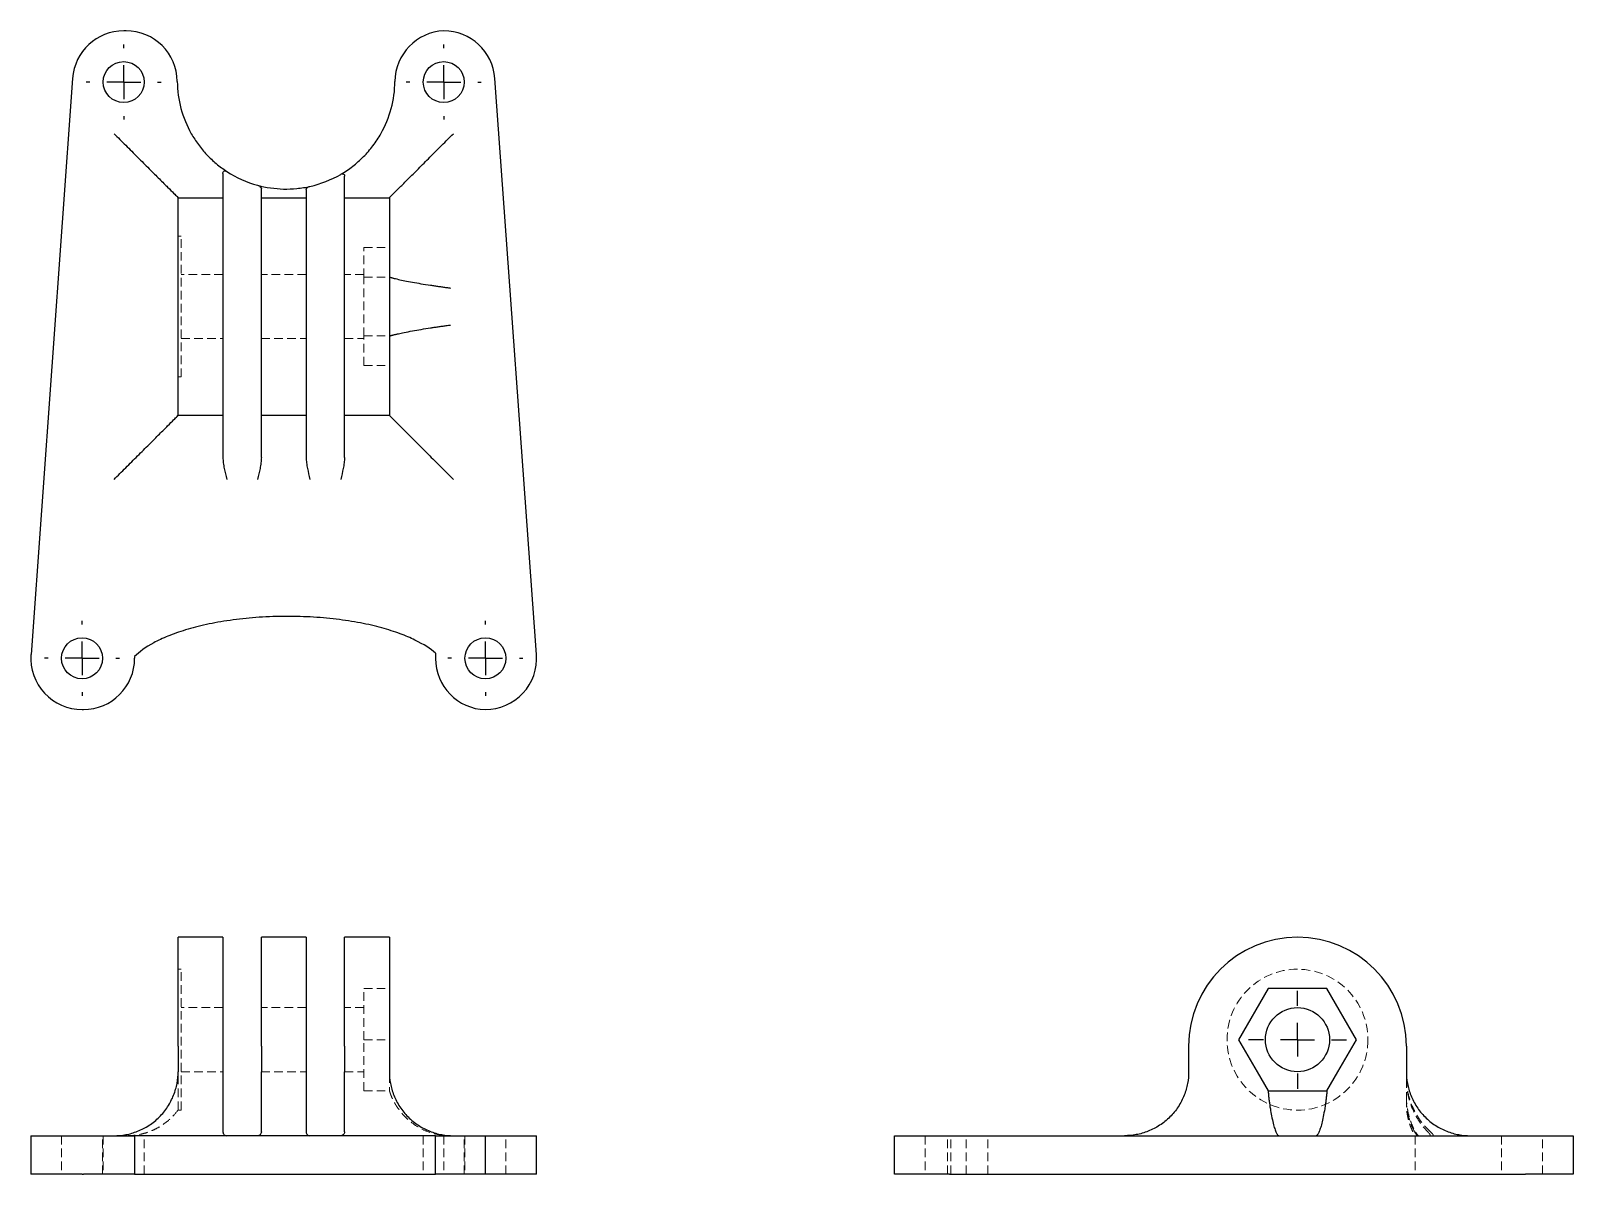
# Model space of a CAD drawing. Header units: millimetres. Extents: x 46 to 273, y 40 to 208.
import ezdxf

# ---------------------------------------------------------------- set-up
doc = ezdxf.new("R2010")
doc.units = ezdxf.units.MM
doc.linetypes.add('HIDDEN', pattern=[1.905, 1.27, -0.635])
doc.layers.add('10', color=7, linetype='Continuous')

# ---------------------------------------------------------------- blocks, each defined once
blk = doc.blocks.new('SW_CENTERMARKSYMBOL_0')
at = {"layer": '10', "color": 0}
for p, q in [((0, 5), (0, 5.52)), ((0, 0), (0, 2.5)), ((-5, 0), (-5.52, 0)), ((0, 0), (-2.5, 0)), ((0, 0), (0, -2.5)), ((0, 0), (2.5, 0)), ((5, 0), (5.52, 0)), ((0, -5), (0, -5.52))]:
    blk.add_line(p, q, dxfattribs=at)
blk = doc.blocks.new('SW_CENTERMARKSYMBOL_1')
at = {"layer": '10', "color": 0}
for p, q in [((0, 5), (0, 5.52)), ((0, 0), (0, 2.5)), ((-5, 0), (-5.52, 0)), ((0, 0), (-2.5, 0)), ((0, 0), (0, -2.5)), ((0, 0), (2.5, 0)), ((5, 0), (5.52, 0)), ((0, -5), (0, -5.52))]:
    blk.add_line(p, q, dxfattribs=at)
blk = doc.blocks.new('SW_CENTERMARKSYMBOL_2')
at = {"layer": '10', "color": 0}
for p, q in [((0, 5), (0, 5.52)), ((0, 0), (0, 2.5)), ((-5, 0), (-5.52, 0)), ((0, 0), (-2.5, 0)), ((0, 0), (0, -2.5)), ((0, 0), (2.5, 0)), ((5, 0), (5.52, 0)), ((0, -5), (0, -5.52))]:
    blk.add_line(p, q, dxfattribs=at)
blk = doc.blocks.new('SW_CENTERMARKSYMBOL_3')
at = {"layer": '10', "color": 0}
for p, q in [((0, 5), (0, 5.52)), ((0, 0), (0, 2.5)), ((-5, 0), (-5.52, 0)), ((0, 0), (-2.5, 0)), ((0, 0), (0, -2.5)), ((0, 0), (2.5, 0)), ((5, 0), (5.52, 0)), ((0, -5), (0, -5.52))]:
    blk.add_line(p, q, dxfattribs=at)
blk = doc.blocks.new('SW_CENTERMARKSYMBOL_4')
at = {"layer": '10', "color": 0}
for p, q in [((0, 5), (0, 7.22)), ((0, 0), (0, 2.5)), ((-5, 0), (-7.22, 0)), ((0, 0), (-2.5, 0)), ((0, 0), (0, -2.5)), ((0, 0), (2.5, 0)), ((5, 0), (7.22, 0)), ((0, -5), (0, -7.22))]:
    blk.add_line(p, q, dxfattribs=at)

msp = doc.modelspace()

# ---------------------------------------------------------------- linework, layer by layer
at = {"color": 7, "linetype": 'Continuous', "lineweight": 25}
for p, q in [((59.77, 208), (59.42, 208)), ((51.89, 201), (45.76, 116.09)), ((120.24, 116.09), (114.11, 201)), ((67.43, 151.34), (67.43, 183.42)), ((67.43, 183.42), (74.04, 183.42)), ((74.04, 183.42), (74.04, 151.34)), ((79.7, 183.42), (86.3, 183.42)), ((79.7, 151.34), (79.7, 183.42)), ((86.3, 183.42), (86.3, 151.34)), ((91.96, 183.42), (98.57, 183.42)), ((91.96, 151.34), (91.96, 183.42)), ((98.57, 183.42), (98.57, 151.34)), ((74.04, 151.34), (67.43, 151.34)), ((74.04, 151.34), (74.04, 145.13)), ((86.3, 151.34), (79.7, 151.34)), ((79.7, 145.13), (79.7, 151.34)), ((86.3, 151.34), (86.3, 145.13)), ((98.57, 151.34), (91.96, 151.34)), ((91.96, 145.13), (91.96, 151.34)), ((105.36, 116.3), (105.36, 115.54)), ((61.03, 115.83), (61.03, 115.55)), ((53.28, 108), (53.48, 108)), ((74.04, 74.45), (67.43, 74.45)), ((67.43, 58.42), (67.43, 74.45)), ((74.04, 74.45), (74.04, 58.42)), ((86.3, 74.45), (79.7, 74.45)), ((79.7, 58.42), (79.7, 74.45)), ((86.3, 74.45), (86.3, 58.42)), ((98.57, 74.45), (91.96, 74.45)), ((91.96, 58.42), (91.96, 74.45)), ((98.57, 74.45), (98.57, 58.42)), ((228.04, 66.88), (223.7, 59.36)), ((236.72, 66.88), (228.04, 66.88)), ((241.06, 59.36), (236.72, 66.88)), ((223.7, 59.36), (226.42, 54.64)), ((238.34, 54.64), (241.06, 59.36)), ((67.43, 58.42), (67.43, 54.64)), ((74.04, 58.42), (74.04, 54.64)), ((79.7, 58.42), (79.7, 54.64)), ((86.3, 58.42), (86.3, 54.64)), ((91.96, 58.42), (91.96, 54.64)), ((98.57, 58.42), (98.57, 54.64)), ((216.34, 58.42), (216.34, 54.64)), ((248.42, 58.42), (248.42, 54.64)), ((74.04, 54.64), (74.04, 45.77)), ((79.7, 45.77), (79.7, 54.64)), ((86.3, 54.64), (86.3, 45.77)), ((91.96, 45.77), (91.96, 54.64)), ((226.42, 54.64), (228.04, 51.84)), ((236.72, 51.84), (238.34, 54.64)), ((228.04, 51.84), (236.72, 51.84)), ((45.74, 45.21), (45.74, 39.55)), ((45.74, 45.21), (53.28, 45.21)), ((53.28, 45.21), (53.48, 45.21)), ((53.48, 45.21), (61.03, 45.21)), ((61.03, 45.21), (61.03, 39.55)), ((105.36, 39.55), (105.36, 45.21)), ((105.36, 45.21), (112.72, 45.21)), ((112.72, 39.55), (112.72, 45.21)), ((112.72, 45.21), (120.26, 45.21)), ((120.26, 39.55), (120.26, 45.21)), ((173, 39.55), (173, 45.21)), ((173, 45.21), (181.09, 45.21)), ((181.09, 45.21), (266, 45.21)), ((266, 45.21), (273, 45.21)), ((273, 45.21), (273, 39.55)), ((53.28, 39.55), (45.74, 39.55)), ((53.28, 39.55), (53.48, 39.55)), ((61.03, 39.55), (53.48, 39.55)), ((112.72, 39.55), (105.36, 39.55)), ((120.26, 39.55), (112.72, 39.55)), ((181.09, 39.55), (173, 39.55)), ((181.09, 39.55), (266, 39.55)), ((273, 39.55), (266, 39.55))]:
    msp.add_line(p, q, dxfattribs=at)
at = {"color": 7, "linetype": 'HIDDEN', "lineweight": 18}
for p, q in [((67.91, 177.76), (67.43, 177.76)), ((67.91, 157), (67.91, 177.76)), ((94.79, 171.72), (94.79, 176.06)), ((94.79, 176.06), (98.57, 176.06)), ((74.04, 172.1), (67.91, 172.1)), ((86.3, 172.1), (79.7, 172.1)), ((94.79, 172.1), (91.96, 172.1)), ((94.79, 163.04), (94.79, 171.72)), ((94.79, 171.72), (98.57, 171.72)), ((67.91, 162.67), (74.04, 162.67)), ((79.7, 162.67), (86.3, 162.67)), ((91.96, 162.67), (94.79, 162.67)), ((94.79, 163.04), (98.57, 163.04)), ((94.79, 158.7), (94.79, 163.04)), ((67.43, 157), (67.91, 157)), ((94.79, 158.7), (98.57, 158.7)), ((67.91, 69.74), (67.43, 69.74)), ((67.91, 48.98), (67.91, 69.74)), ((94.79, 59.36), (94.79, 66.88)), ((94.79, 66.88), (98.57, 66.88)), ((74.04, 64.08), (67.91, 64.08)), ((86.3, 64.08), (79.7, 64.08)), ((94.79, 64.08), (91.96, 64.08)), ((94.79, 51.84), (94.79, 59.36)), ((94.79, 59.36), (98.57, 59.36)), ((67.91, 54.64), (74.04, 54.64)), ((79.7, 54.64), (86.3, 54.64)), ((91.96, 54.64), (94.79, 54.64)), ((98.57, 54.25), (98.57, 51.84)), ((98.6, 54.07), (98.58, 54.22)), ((248.42, 53.52), (248.42, 50.76)), ((94.79, 51.84), (98.57, 51.84)), ((248.42, 50.76), (248.42, 50.72)), ((67.43, 48.98), (67.91, 48.98)), ((50.26, 45.21), (50.26, 39.55)), ((56.3, 39.55), (56.3, 45.21)), ((56.4, 45.21), (56.4, 39.55)), ((62.43, 39.55), (62.43, 45.21)), ((103.57, 45.21), (103.57, 39.55)), ((106.58, 45.21), (106.58, 39.55)), ((109.6, 39.55), (109.6, 45.21)), ((109.7, 45.21), (109.7, 39.55)), ((115.74, 39.55), (115.74, 45.21)), ((177.53, 45.21), (177.53, 39.55)), ((180.83, 39.55), (180.83, 45.21)), ((181.3, 39.55), (181.3, 45.21)), ((183.57, 39.55), (183.57, 45.21)), ((186.73, 39.55), (186.73, 45.21)), ((206.91, 45.21), (251.86, 45.21)), ((250.09, 45.21), (206.91, 45.21)), ((249.7, 45.21), (249.7, 39.55)), ((257.09, 45.24), (256.94, 45.26)), ((257.08, 45.24), (256.97, 45.26)), ((262.43, 45.21), (262.43, 39.55)), ((268.47, 39.55), (268.47, 45.21))]:
    msp.add_line(p, q, dxfattribs=at)
at = {"color": 7, "linetype": 'Continuous', "lineweight": 25}
for centre, radius in [((59.42, 200.45), 3.02), ((106.58, 200.45), 3.02), ((53.28, 115.55), 3.02), ((112.72, 115.55), 3.02), ((232.38, 59.36), 4.72)]:
    msp.add_circle(centre, radius, dxfattribs=at)
at = {"color": 7, "linetype": 'HIDDEN', "lineweight": 18}
msp.add_circle((232.38, 59.36), 10.38, dxfattribs=at)
at = {"color": 7, "linetype": 'Continuous', "lineweight": 25}
for centre, radius, start, end in [((59.42, 200.45), 7.55, 90, 175.8691), ((59.77, 200.45), 7.55, 0.6808, 90), ((106.93, 200.46), 7.55, 92.6401, 179.3386), ((106.58, 200.45), 7.55, 4.1309, 90), ((83.35, 200.73), 16.04, 180.6808, 209.4248), ((83.35, 200.73), 16.04, 330.5752, 359.3386), ((83.35, 200.73), 16.04, 236.9546, 254.7548), ((83.35, 200.73), 16.04, 282.6739, 300.1162), ((53.28, 115.55), 7.55, 175.8691, 270), ((112.72, 115.55), 7.55, 270, 4.1309), ((53.48, 115.55), 7.55, 270, 0), ((112.91, 115.54), 7.55, 180, 268.5184), ((232.38, 58.42), 16.04, 0, 180)]:
    msp.add_arc(centre, radius, start, end, dxfattribs=at)
for points, knots in [([(58, 192.85), (58.56, 192.3), (59.13, 191.72), (60.3, 190.55), (60.89, 189.96), (62.05, 188.8), (62.62, 188.23), (63.7, 187.15), (64.21, 186.64), (65.13, 185.72), (65.54, 185.31), (66.25, 184.61), (66.54, 184.31), (67, 183.85), (67.17, 183.69), (67.38, 183.47), (67.43, 183.42), (67.43, 183.42)], [0, 0, 0, 0, 0.125, 0.125, 0.25, 0.25, 0.375, 0.375, 0.5, 0.5, 0.625, 0.625, 0.75, 0.75, 0.875, 0.875, 1, 1, 1, 1]), ([(69.38, 192.85), (69.7, 192.29), (70.04, 191.75), (70.8, 190.72), (71.22, 190.22), (72.1, 189.29), (72.56, 188.85), (73.55, 188.02), (74.06, 187.64), (74.6, 187.29)], [0, 0, 0, 0, 0.25, 0.25, 0.5, 0.5, 0.75, 0.75, 1, 1, 1, 1]), ([(91.4, 186.86), (92.01, 187.22), (92.6, 187.61), (93.73, 188.48), (94.26, 188.96), (95.26, 189.97), (95.72, 190.51), (96.58, 191.64), (96.97, 192.23), (97.32, 192.85)], [0, 0, 0, 0, 0.25, 0.25, 0.5, 0.5, 0.75, 0.75, 1, 1, 1, 1]), ([(98.57, 183.42), (98.57, 183.42), (98.62, 183.47), (98.83, 183.69), (99, 183.85), (99.46, 184.31), (99.75, 184.61), (100.46, 185.31), (100.87, 185.72), (101.79, 186.64), (102.3, 187.15), (103.38, 188.23), (103.95, 188.8), (105.11, 189.96), (105.7, 190.55), (106.87, 191.72), (107.44, 192.3), (108, 192.85)], [0, 0, 0, 0, 0.125, 0.125, 0.25, 0.25, 0.375, 0.375, 0.5, 0.5, 0.625, 0.625, 0.75, 0.75, 0.875, 0.875, 1, 1, 1, 1]), ([(74.04, 186.98), (74.04, 187.05), (74.05, 187.11), (74.09, 187.23), (74.12, 187.28), (74.22, 187.37), (74.29, 187.39), (74.45, 187.37), (74.53, 187.34), (74.6, 187.29)], [0, 0, 0, 0, 0.25, 0.25, 0.5, 0.5, 0.75, 0.75, 1, 1, 1, 1]), ([(74.04, 186.98), (74.04, 186.42), (74.04, 185.92), (74.04, 185.26), (74.04, 185.06), (74.04, 184.68), (74.04, 184.51), (74.04, 184.05), (74.04, 183.82), (74.04, 183.58), (74.04, 183.52), (74.04, 183.44), (74.04, 183.42), (74.04, 183.42)], [0, 0, 0, 0, 0.25, 0.25, 0.375, 0.375, 0.5, 0.5, 0.75, 0.75, 0.875, 0.875, 1, 1, 1, 1]), ([(91.4, 186.86), (91.47, 186.9), (91.55, 186.93), (91.7, 186.95), (91.77, 186.93), (91.88, 186.86), (91.91, 186.82), (91.95, 186.71), (91.96, 186.65), (91.96, 186.59)], [0, 0, 0, 0, 0.25, 0.25, 0.5, 0.5, 0.75, 0.75, 1, 1, 1, 1]), ([(91.96, 183.42), (91.96, 183.42), (91.96, 183.49), (91.96, 183.7), (91.96, 183.79), (91.96, 183.99), (91.96, 184.11), (91.96, 184.52), (91.96, 184.85), (91.96, 185.43), (91.96, 185.64), (91.96, 186.1), (91.96, 186.34), (91.96, 186.59)], [0, 0, 0, 0, 0.25, 0.25, 0.375, 0.375, 0.5, 0.5, 0.75, 0.75, 0.875, 0.875, 1, 1, 1, 1]), ([(79.13, 185.26), (79.3, 185.21), (79.44, 185.13), (79.64, 184.95), (79.7, 184.86), (79.7, 184.77)], [0, 0, 0, 0, 0.5, 0.5, 1, 1, 1, 1]), ([(79.13, 185.26), (80.4, 184.92), (81.68, 184.73), (83.64, 184.68), (84.29, 184.71), (85.59, 184.84), (86.23, 184.94), (86.87, 185.09)], [0, 0, 0, 0, 0.5, 0.5, 0.75, 0.75, 1, 1, 1, 1]), ([(79.7, 183.42), (79.7, 183.42), (79.7, 183.45), (79.7, 183.56), (79.7, 183.64), (79.7, 183.86), (79.7, 184), (79.7, 184.34), (79.7, 184.54), (79.7, 184.77)], [0, 0, 0, 0, 0.25, 0.25, 0.5, 0.5, 0.75, 0.75, 1, 1, 1, 1]), ([(86.3, 184.64), (86.3, 184.68), (86.32, 184.72), (86.37, 184.81), (86.41, 184.85), (86.56, 184.97), (86.7, 185.05), (86.87, 185.09)], [0, 0, 0, 0, 0.25, 0.25, 0.5, 0.5, 1, 1, 1, 1]), ([(86.3, 184.64), (86.3, 184.43), (86.3, 184.25), (86.3, 183.95), (86.3, 183.82), (86.3, 183.62), (86.3, 183.54), (86.3, 183.44), (86.3, 183.42), (86.3, 183.42)], [0, 0, 0, 0, 0.25, 0.25, 0.5, 0.5, 0.75, 0.75, 1, 1, 1, 1]), ([(98.57, 171.72), (98.6, 171.71), (98.65, 171.7), (98.76, 171.67), (98.87, 171.64), (98.99, 171.61), (99.18, 171.56), (99.46, 171.49), (100, 171.36), (100.82, 171.18), (101.95, 170.97), (103.22, 170.74), (104.33, 170.57), (105.2, 170.44), (105.8, 170.35), (106.39, 170.27), (106.99, 170.19), (107.38, 170.13), (107.57, 170.11)], [0, 0, 0, 0, 0.024015, 0.048512, 0.073497, 0.098974, 0.12495, 0.18199, 0.249664, 0.373632, 0.499204, 0.621903, 0.748726, 0.800041, 0.850982, 0.901387, 0.951106, 1, 1, 1, 1]), ([(98.57, 163.04), (98.6, 163.05), (98.66, 163.07), (98.76, 163.1), (98.87, 163.13), (99, 163.16), (99.15, 163.2), (99.31, 163.24), (99.49, 163.28), (99.68, 163.33), (100.07, 163.42), (100.78, 163.57), (101.9, 163.79), (103.23, 164.02), (104.32, 164.2), (105.17, 164.32), (105.74, 164.41), (106.34, 164.49), (106.95, 164.58), (107.36, 164.63), (107.57, 164.66)], [0, 0, 0, 0, 0.024059, 0.049038, 0.074936, 0.101755, 0.129496, 0.158158, 0.187743, 0.218252, 0.249684, 0.35923, 0.499203, 0.623962, 0.748721, 0.796604, 0.845673, 0.895928, 0.94737, 1, 1, 1, 1]), ([(58, 141.91), (58.56, 142.47), (59.13, 143.04), (60.3, 144.21), (60.89, 144.8), (62.05, 145.96), (62.62, 146.53), (63.7, 147.61), (64.21, 148.12), (65.13, 149.04), (65.54, 149.45), (66.25, 150.16), (66.54, 150.45), (67, 150.91), (67.17, 151.08), (67.38, 151.3), (67.43, 151.34), (67.43, 151.34)], [0, 0, 0, 0, 0.125, 0.125, 0.25, 0.25, 0.375, 0.375, 0.5, 0.5, 0.625, 0.625, 0.75, 0.75, 0.875, 0.875, 1, 1, 1, 1]), ([(98.57, 151.34), (98.57, 151.34), (98.62, 151.3), (98.83, 151.08), (99, 150.91), (99.46, 150.45), (99.75, 150.16), (100.46, 149.45), (100.87, 149.04), (101.79, 148.12), (102.3, 147.61), (103.38, 146.53), (103.95, 145.96), (105.11, 144.8), (105.7, 144.21), (106.87, 143.04), (107.44, 142.47), (108, 141.91)], [0, 0, 0, 0, 0.125, 0.125, 0.25, 0.25, 0.375, 0.375, 0.5, 0.5, 0.625, 0.625, 0.75, 0.75, 0.875, 0.875, 1, 1, 1, 1]), ([(74.04, 145.13), (74.04, 144.87), (74.06, 144.6), (74.13, 144.07), (74.18, 143.8), (74.34, 142.99), (74.47, 142.45), (74.6, 141.91)], [0, 0, 0, 0, 0.25, 0.25, 0.5, 0.5, 1, 1, 1, 1]), ([(79.7, 145.13), (79.7, 144.87), (79.68, 144.6), (79.61, 144.07), (79.56, 143.8), (79.4, 142.99), (79.26, 142.45), (79.13, 141.91)], [0, 0, 0, 0, 0.25, 0.25, 0.5, 0.5, 1, 1, 1, 1]), ([(86.3, 145.13), (86.3, 144.87), (86.32, 144.6), (86.39, 144.07), (86.44, 143.8), (86.6, 142.99), (86.74, 142.45), (86.87, 141.91)], [0, 0, 0, 0, 0.25, 0.25, 0.5, 0.5, 1, 1, 1, 1]), ([(91.96, 145.13), (91.96, 144.87), (91.94, 144.6), (91.87, 144.07), (91.82, 143.8), (91.66, 142.99), (91.53, 142.45), (91.4, 141.91)], [0, 0, 0, 0, 0.25, 0.25, 0.5, 0.5, 1, 1, 1, 1]), ([(105.36, 116.3), (104.63, 116.94), (103.64, 117.6), (101.68, 118.56), (100.95, 118.88), (99.32, 119.48), (98.42, 119.77), (96.47, 120.3), (95.41, 120.55), (93.17, 120.98), (91.98, 121.16), (89.5, 121.46), (88.21, 121.57), (85.57, 121.71), (84.23, 121.74), (81.55, 121.71), (80.21, 121.66), (77.59, 121.46), (76.32, 121.32), (73.87, 120.97), (72.7, 120.76), (70.51, 120.28), (69.48, 120.01), (67.59, 119.44), (66.72, 119.13), (65.16, 118.5), (64.46, 118.17), (62.61, 117.17), (61.69, 116.48), (61.03, 115.83)], [0, 0, 0, 0, 0.125, 0.125, 0.1875, 0.1875, 0.25, 0.25, 0.3125, 0.3125, 0.375, 0.375, 0.4375, 0.4375, 0.5, 0.5, 0.5625, 0.5625, 0.625, 0.625, 0.6875, 0.6875, 0.75, 0.75, 0.8125, 0.8125, 0.875, 0.875, 1, 1, 1, 1]), ([(58, 45.21), (58.56, 45.21), (59.13, 45.26), (60.3, 45.47), (60.89, 45.64), (62.05, 46.1), (62.62, 46.39), (63.7, 47.1), (64.21, 47.51), (65.13, 48.43), (65.54, 48.94), (66.25, 50.02), (66.54, 50.59), (67, 51.75), (67.17, 52.34), (67.38, 53.51), (67.43, 54.09), (67.43, 54.64)], [0, 0, 0, 0, 0.125, 0.125, 0.25, 0.25, 0.375, 0.375, 0.5, 0.5, 0.625, 0.625, 0.75, 0.75, 0.875, 0.875, 1, 1, 1, 1]), ([(98.57, 54.64), (98.57, 54.09), (98.62, 53.51), (98.83, 52.34), (99, 51.75), (99.46, 50.59), (99.75, 50.02), (100.46, 48.94), (100.87, 48.43), (101.79, 47.51), (102.3, 47.1), (103.38, 46.39), (103.95, 46.1), (105.11, 45.64), (105.7, 45.47), (106.87, 45.26), (107.44, 45.21), (108, 45.21)], [0, 0, 0, 0, 0.125, 0.125, 0.25, 0.25, 0.375, 0.375, 0.5, 0.5, 0.625, 0.625, 0.75, 0.75, 0.875, 0.875, 1, 1, 1, 1]), ([(216.34, 54.64), (216.34, 54.09), (216.3, 53.51), (216.08, 52.34), (215.91, 51.75), (215.45, 50.59), (215.16, 50.02), (214.45, 48.94), (214.04, 48.43), (213.12, 47.51), (212.61, 47.1), (211.53, 46.39), (210.96, 46.1), (209.8, 45.64), (209.21, 45.47), (208.04, 45.26), (207.47, 45.21), (206.91, 45.21)], [0, 0, 0, 0, 0.125, 0.125, 0.25, 0.25, 0.375, 0.375, 0.5, 0.5, 0.625, 0.625, 0.75, 0.75, 0.875, 0.875, 1, 1, 1, 1]), ([(248.42, 54.64), (248.42, 54.09), (248.47, 53.51), (248.69, 52.34), (248.85, 51.75), (249.31, 50.59), (249.61, 50.02), (250.31, 48.94), (250.72, 48.43), (251.64, 47.51), (252.15, 47.1), (253.23, 46.39), (253.8, 46.1), (254.96, 45.64), (255.55, 45.47), (256.72, 45.26), (257.3, 45.21), (257.85, 45.21)], [0, 0, 0, 0, 0.125, 0.125, 0.25, 0.25, 0.375, 0.375, 0.5, 0.5, 0.625, 0.625, 0.75, 0.75, 0.875, 0.875, 1, 1, 1, 1]), ([(228.04, 51.84), (228.05, 51.75), (228.07, 51.56), (228.1, 51.28), (228.13, 50.99), (228.16, 50.69), (228.2, 50.39), (228.24, 50.09), (228.28, 49.78), (228.33, 49.47), (228.42, 48.91), (228.57, 48.04), (228.79, 47.05), (229.02, 46.22), (229.2, 45.76), (229.32, 45.51), (229.41, 45.38), (229.49, 45.28), (229.58, 45.22), (229.63, 45.21), (229.66, 45.21)], [0, 0, 0, 0, 0.024059, 0.049038, 0.074936, 0.101755, 0.129496, 0.158158, 0.187743, 0.218252, 0.249684, 0.35923, 0.499203, 0.623962, 0.748721, 0.796604, 0.845673, 0.895928, 0.94737, 1, 1, 1, 1]), ([(236.72, 51.84), (236.71, 51.75), (236.7, 51.56), (236.67, 51.29), (236.64, 51.01), (236.61, 50.73), (236.56, 50.33), (236.49, 49.8), (236.36, 48.97), (236.18, 48), (235.97, 47.02), (235.74, 46.23), (235.57, 45.76), (235.44, 45.5), (235.35, 45.37), (235.27, 45.28), (235.19, 45.22), (235.13, 45.21), (235.11, 45.21)], [0, 0, 0, 0, 0.024015, 0.048512, 0.073497, 0.098974, 0.12495, 0.18199, 0.249664, 0.373632, 0.499204, 0.621903, 0.748726, 0.800041, 0.850982, 0.901387, 0.951106, 1, 1, 1, 1]), ([(74.04, 45.77), (74.04, 45.68), (74.06, 45.6), (74.13, 45.45), (74.18, 45.39), (74.34, 45.25), (74.47, 45.21), (74.6, 45.21)], [0, 0, 0, 0, 0.25, 0.25, 0.5, 0.5, 1, 1, 1, 1]), ([(79.7, 45.77), (79.7, 45.68), (79.68, 45.6), (79.61, 45.45), (79.56, 45.39), (79.4, 45.25), (79.26, 45.21), (79.13, 45.21)], [0, 0, 0, 0, 0.25, 0.25, 0.5, 0.5, 1, 1, 1, 1]), ([(86.3, 45.77), (86.3, 45.68), (86.32, 45.6), (86.39, 45.45), (86.44, 45.39), (86.6, 45.25), (86.74, 45.21), (86.87, 45.21)], [0, 0, 0, 0, 0.25, 0.25, 0.5, 0.5, 1, 1, 1, 1]), ([(91.96, 45.77), (91.96, 45.68), (91.94, 45.6), (91.87, 45.45), (91.82, 45.39), (91.66, 45.25), (91.53, 45.21), (91.4, 45.21)], [0, 0, 0, 0, 0.25, 0.25, 0.5, 0.5, 1, 1, 1, 1]), ([(105.36, 45.21), (104.63, 45.21), (103.64, 45.21), (101.68, 45.21), (100.95, 45.21), (99.32, 45.21), (98.42, 45.21), (96.47, 45.21), (95.41, 45.21), (93.17, 45.21), (91.98, 45.21), (89.5, 45.21), (88.21, 45.21), (85.57, 45.21), (84.23, 45.21), (81.55, 45.21), (80.21, 45.21), (77.59, 45.21), (76.32, 45.21), (73.87, 45.21), (72.7, 45.21), (70.51, 45.21), (69.48, 45.21), (67.59, 45.21), (66.72, 45.21), (65.16, 45.21), (64.46, 45.21), (62.61, 45.21), (61.69, 45.21), (61.03, 45.21)], [0, 0, 0, 0, 0.125, 0.125, 0.1875, 0.1875, 0.25, 0.25, 0.3125, 0.3125, 0.375, 0.375, 0.4375, 0.4375, 0.5, 0.5, 0.5625, 0.5625, 0.625, 0.625, 0.6875, 0.6875, 0.75, 0.75, 0.8125, 0.8125, 0.875, 0.875, 1, 1, 1, 1]), ([(61.03, 39.55), (61.69, 39.55), (62.61, 39.55), (64.46, 39.55), (65.16, 39.55), (66.72, 39.55), (67.59, 39.55), (69.48, 39.55), (70.51, 39.55), (72.7, 39.55), (73.87, 39.55), (76.32, 39.55), (77.59, 39.55), (80.21, 39.55), (81.55, 39.55), (84.23, 39.55), (85.57, 39.55), (88.21, 39.55), (89.5, 39.55), (91.98, 39.55), (93.17, 39.55), (95.41, 39.55), (96.47, 39.55), (98.42, 39.55), (99.32, 39.55), (100.95, 39.55), (101.68, 39.55), (103.64, 39.55), (104.63, 39.55), (105.36, 39.55)], [0, 0, 0, 0, 0.125, 0.125, 0.1875, 0.1875, 0.25, 0.25, 0.3125, 0.3125, 0.375, 0.375, 0.4375, 0.4375, 0.5, 0.5, 0.5625, 0.5625, 0.625, 0.625, 0.6875, 0.6875, 0.75, 0.75, 0.8125, 0.8125, 0.875, 0.875, 1, 1, 1, 1])]:
    msp.add_open_spline(points, degree=3, knots=knots, dxfattribs=at)
at = {"color": 7, "linetype": 'HIDDEN', "lineweight": 18}
for points, knots in [([(67.43, 49.02), (67.43, 49.01), (67.43, 48.99), (67.43, 49.26), (67.43, 49.83), (67.43, 50.67), (67.43, 51.77), (67.43, 53.09), (67.43, 54.12), (67.43, 54.64)], [0, 0, 0, 0, 0.072287, 0.227982, 0.379289, 0.534984, 0.686291, 0.841985, 1, 1, 1, 1]), ([(251.98, 45.77), (251.42, 46.28), (250.92, 46.84), (250.26, 47.76), (250.06, 48.08), (249.68, 48.74), (249.51, 49.08), (249.05, 50.11), (248.82, 50.82), (248.58, 51.94), (248.52, 52.31), (248.44, 53.07), (248.42, 53.44), (248.42, 53.82)], [0, 0, 0, 0, 0.25, 0.25, 0.375, 0.375, 0.5, 0.5, 0.75, 0.75, 0.875, 0.875, 1, 1, 1, 1]), ([(248.42, 53.57), (248.42, 52.85), (248.49, 52.13), (248.7, 51.08), (248.79, 50.73), (248.99, 50.04), (249.11, 49.69), (249.52, 48.7), (249.85, 48.06), (250.43, 47.16), (250.64, 46.86), (251.1, 46.3), (251.34, 46.03), (251.59, 45.77)], [0, 0, 0, 0, 0.25, 0.25, 0.375, 0.375, 0.5, 0.5, 0.75, 0.75, 0.875, 0.875, 1, 1, 1, 1]), ([(98.57, 51.84), (98.6, 51.75), (98.66, 51.56), (98.76, 51.28), (98.87, 50.99), (99, 50.69), (99.15, 50.39), (99.31, 50.09), (99.49, 49.78), (99.68, 49.47), (100.07, 48.91), (100.78, 48.04), (101.9, 47.05), (103.23, 46.22), (104.32, 45.76), (105.17, 45.51), (105.74, 45.38), (106.34, 45.28), (106.95, 45.22), (107.36, 45.21), (107.57, 45.21)], [0, 0, 0, 0, 0.024059, 0.049038, 0.074936, 0.101755, 0.129496, 0.158158, 0.187743, 0.218252, 0.249684, 0.35923, 0.499203, 0.623962, 0.748721, 0.796604, 0.845673, 0.895928, 0.94737, 1, 1, 1, 1]), ([(248.42, 51.12), (248.42, 50.65), (248.45, 50.19), (248.56, 49.27), (248.64, 48.81), (248.86, 47.91), (249, 47.46), (249.34, 46.6), (249.54, 46.18), (249.77, 45.77)], [0, 0, 0, 0, 0.25, 0.25, 0.5, 0.5, 0.75, 0.75, 1, 1, 1, 1]), ([(249.64, 45.77), (249.43, 46.16), (249.25, 46.55), (248.95, 47.36), (248.82, 47.77), (248.62, 48.61), (248.54, 49.04), (248.44, 49.9), (248.42, 50.33), (248.42, 50.76)], [0, 0, 0, 0, 0.25, 0.25, 0.5, 0.5, 0.75, 0.75, 1, 1, 1, 1]), ([(248.42, 50.72), (248.42, 50.45), (248.42, 49.91), (248.43, 49.48), (248.45, 49.22), (248.46, 49.09), (248.47, 48.97), (248.48, 48.89), (248.49, 48.81), (248.51, 48.63), (248.54, 48.43), (248.6, 48.13), (248.67, 47.8), (248.77, 47.38), (248.92, 46.9), (249.14, 46.3), (249.41, 45.73), (249.61, 45.36), (249.71, 45.18)], [0, 0, 0, 0, 0.1631098, 0.326149, 0.3906752, 0.4370137, 0.452777, 0.4649325, 0.4753887, 0.4858857, 0.5355152, 0.5822027, 0.6241708, 0.665812, 0.7519676, 0.835808, 0.917966, 1, 1, 1, 1]), ([(59.83, 45.21), (60.16, 45.22), (60.78, 45.23), (61.7, 45.37), (62.57, 45.58), (63.46, 45.89), (64.42, 46.34), (65.46, 47), (66.53, 47.88), (67.15, 48.63), (67.47, 49.03)], [0, 0, 0, 0, 0.109312, 0.213905, 0.31313, 0.413559, 0.533038, 0.671826, 0.828357, 1, 1, 1, 1]), ([(249.64, 45.77), (249.68, 45.7), (249.72, 45.63), (249.81, 45.5), (249.85, 45.44), (249.97, 45.28), (250.05, 45.21), (250.09, 45.21)], [0, 0, 0, 0, 0.25, 0.25, 0.5, 0.5, 1, 1, 1, 1]), ([(250.26, 45.21), (250.21, 45.21), (250.13, 45.28), (249.95, 45.49), (249.86, 45.62), (249.77, 45.77)], [0, 0, 0, 0, 0.5, 0.5, 1, 1, 1, 1]), ([(251.86, 45.21), (251.9, 45.21), (251.93, 45.22), (251.95, 45.29), (251.93, 45.35), (251.86, 45.46), (251.82, 45.53), (251.71, 45.65), (251.65, 45.71), (251.59, 45.77)], [0, 0, 0, 0, 0.25, 0.25, 0.5, 0.5, 0.75, 0.75, 1, 1, 1, 1]), ([(251.98, 45.77), (252.05, 45.71), (252.11, 45.66), (252.23, 45.53), (252.28, 45.47), (252.37, 45.35), (252.39, 45.3), (252.37, 45.22), (252.34, 45.21), (252.29, 45.21)], [0, 0, 0, 0, 0.25, 0.25, 0.5, 0.5, 0.75, 0.75, 1, 1, 1, 1]), ([(250.26, 45.21), (250.08, 45.21), (249.85, 45.21), (249.81, 45.21), (249.79, 45.21)], [0, 0, 0, 0, 0.759954, 1, 1, 1, 1])]:
    msp.add_open_spline(points, degree=3, knots=knots, dxfattribs=at)

# ---------------------------------------------------------------- block references
at = {"layer": '10'}
for name, p in [('SW_CENTERMARKSYMBOL_2', (59.42, 200.45)), ('SW_CENTERMARKSYMBOL_3', (106.58, 200.45)), ('SW_CENTERMARKSYMBOL_0', (53.28, 115.55)), ('SW_CENTERMARKSYMBOL_1', (112.72, 115.55)), ('SW_CENTERMARKSYMBOL_4', (232.38, 59.36))]:
    msp.add_blockref(name, p, dxfattribs=at)

doc.saveas('drawing.dxf')
